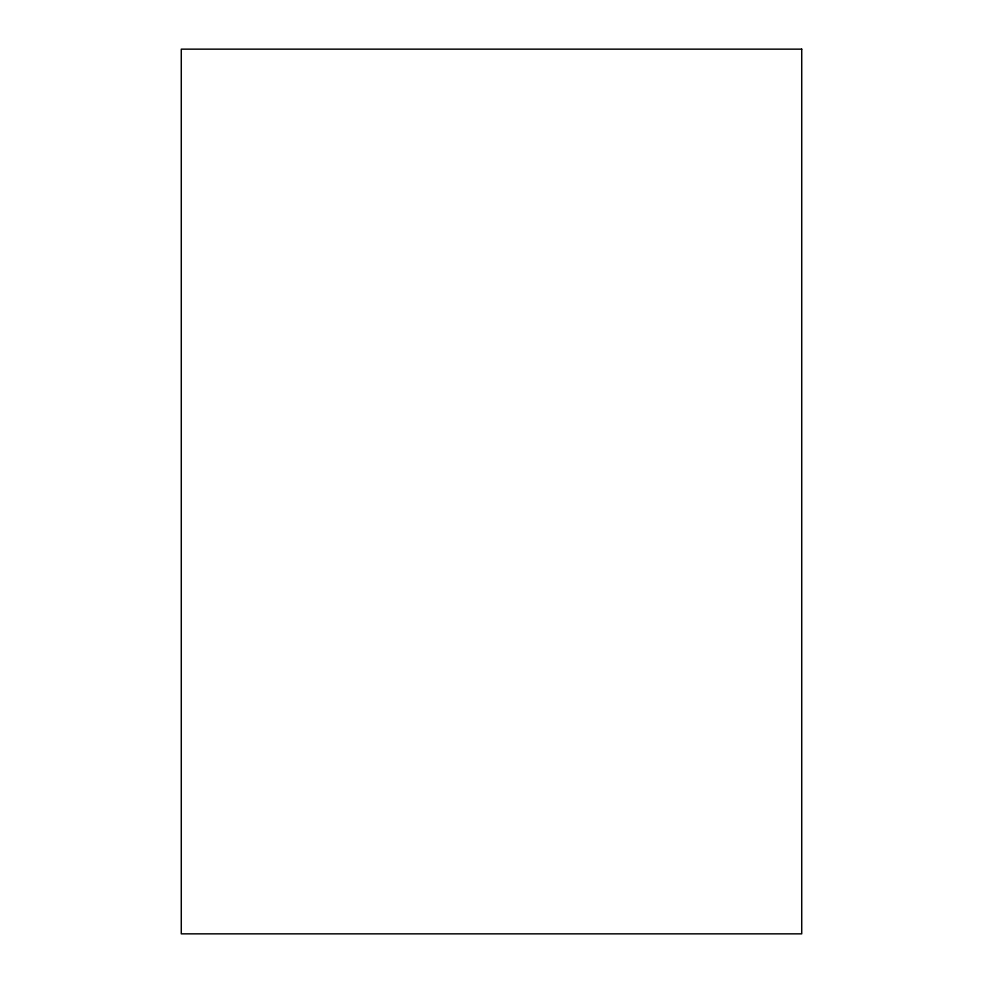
<?xml version="1.0" encoding="UTF-8"?>
<svg xmlns="http://www.w3.org/2000/svg" width="983" height="983" viewBox="0 0 983 983"><rect width="100%" height="100%" fill="white"/><g stroke="black" fill="none" stroke-linecap="round" stroke-linejoin="round"><path stroke-width="1.47" d="M801.723 49.15L181.277 49.15L181.277 933.85L801.723 933.85L801.723 49.15"/></g></svg>
